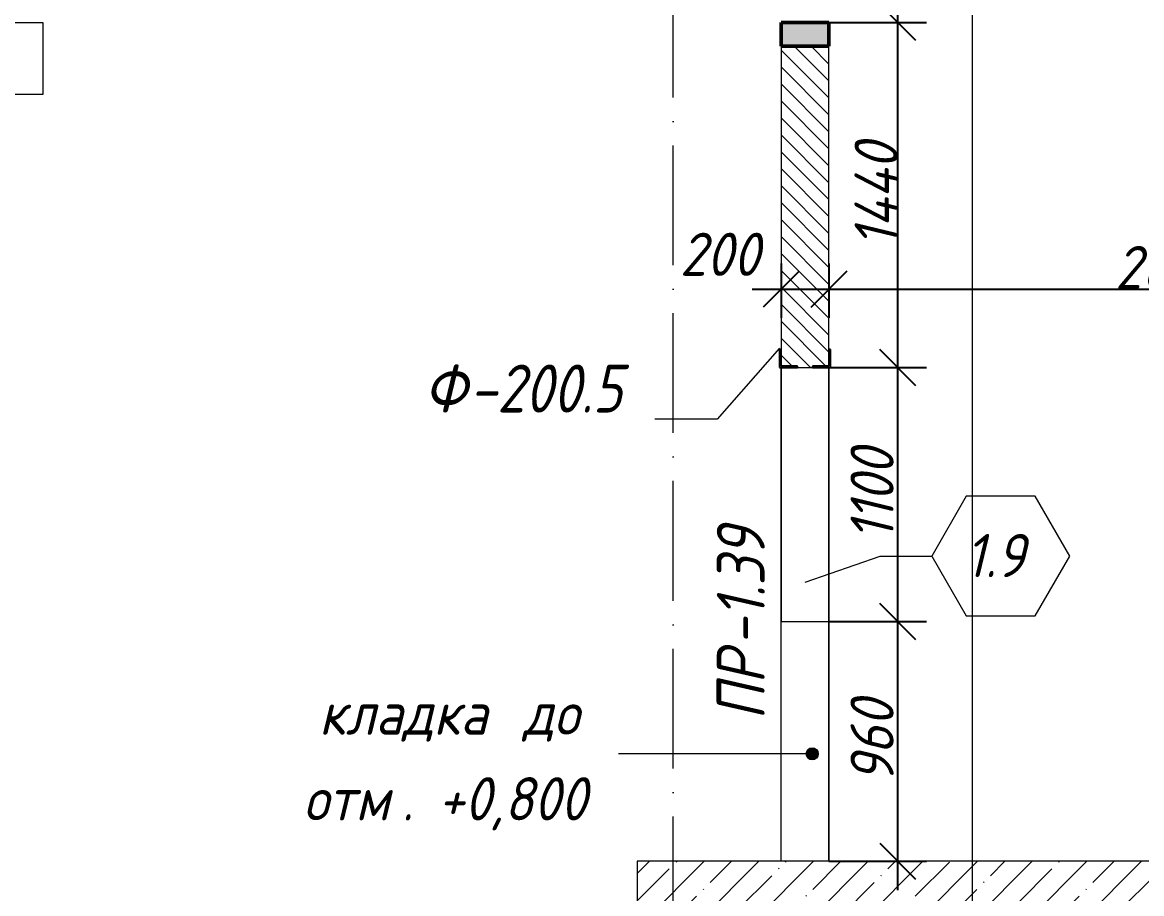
# Model space of a CAD drawing. Header units: millimetres. Extents: x -356862 to 418287, y 0 to 839748.
# Drawn here: x -80217 to -75546, y 600013 to 603647 of the extents above; entities that cross this region are included whole.
import ezdxf

# ---------------------------------------------------------------- set-up
doc = ezdxf.new("R2010")
doc.units = ezdxf.units.MM
doc.linetypes.add('50_200_ШТРИХ_1Т_ш5_п1_п1_', pattern=[700, 500, -100, 0, -100])
for name, color, linetype, lineweight in [('A-____-____-DIMS', 7, 'Continuous', 9), ('A-DOOR-____-IDEN', 7, 'Continuous', 9), ('A-DOOR-____-OTLN', 7, 'Continuous', 9), ('A-FLOR-____-OTLN', 7, 'Continuous', 9), ('A-GENM-____-IDEN', 7, 'Continuous', 9), ('A-GENM-____-MCUT', 7, 'Continuous', 25), ('A-GENM-____-OTLN-1', 7, 'Continuous', 25), ('A-WALL-____-MCUT-3', 7, 'Continuous', 9), ('G-____-____-TEXT', 7, 'Continuous', 9), ('S-COLS-____-OTLN', 7, 'Continuous', 9), ('S-GRID-____-OTLN-1', 7, '50_200_ШТРИХ_1Т_ш5_п1_п1_', 9)]:
    doc.layers.add(name, color=color, linetype=linetype, lineweight=lineweight)
for name, color, linetype, lineweight, true_color in [('A-DOOR-____-OTLN-1', 7, 'Continuous', 9, 0xffffff), ('A-WALL-____-MCUT-4', 7, 'Continuous', 13, 0x000000), ('A-WALL-____-PATT-2', 7, 'Continuous', 9, 0x787878), ('A-WALL-____-PATT-3', 9, 'Continuous', 9, 0x808080), ('G-____-____-SYMB-1', 9, 'Continuous', 9, 0x808080), ('I-WALL-____-OTLN-1', 7, 'Continuous', 9, 0x000000), ('S-COLS-____-MCUT-1', 7, 'Continuous', 50, 0x000000), ('S-COLS-____-OTLN-1', 7, 'Continuous', 9, 0x000000)]:
    doc.layers.add(name, color=color, linetype=linetype, lineweight=lineweight, true_color=true_color)
doc.styles.add('ISOCPEUR_I_10', font='isocpeui.ttf', dxfattribs={"width": 0.9, "height": 180})
doc.styles.add('ISOCPEUR_I_14', font='isocpeui.ttf', dxfattribs={"width": 0.9, "height": 180})
doc.styles.add('ISOCPEUR_I_15', font='isocpeui.ttf', dxfattribs={"width": 0.9, "height": 180})
doc.styles.add('ISOCPEUR_I_2', font='isocpeui.ttf', dxfattribs={"width": 0.85, "height": 2.3})
doc.dimstyles.new('ISO-1_8_0_9К_СРЕДНИЙ_Кладочные_5', dxfattribs={"dimscale": 304.8, "dimtxt": 179.276612, "dimasz": 0.492126, "dimexe": 0.393701, "dimexo": 0, "dimgap": 0, "dimtad": 1, "dimdec": 3, "dimrnd": 0.001, "dimdsep": 46, "dimtxsty": 'ISOCPEUR_I_10', "dimblk1": 'OBLIQUE', "dimblk2": 'OBLIQUE', "dimsah": 1, "dimcen": 0.09, "dimdle": 0.393701, "dimazin": 0, "dimtfac": 1, "dimtdec": 4, "dimtix": 1, "dimtmove": 2, "dimatfit": 3, "dimfxl": 1, "dimtvp": 1, "dimtolj": 1, "dimtzin": 0, "dimarcsym": 2})
doc.dimstyles.new('ISO-1_8_0_9К_СРЕДНИЙ_Кладочные_6', dxfattribs={"dimscale": 304.8, "dimtxt": 179.276612, "dimasz": 0.492126, "dimexe": 0.393701, "dimexo": 0, "dimgap": 0, "dimtad": 1, "dimdec": 3, "dimrnd": 0.001, "dimdsep": 46, "dimtxsty": 'ISOCPEUR_I_14', "dimblk1": 'OBLIQUE', "dimblk2": 'OBLIQUE', "dimsah": 1, "dimcen": 0.09, "dimdle": 0.393701, "dimazin": 0, "dimtfac": 1, "dimtdec": 4, "dimtix": 1, "dimtmove": 0, "dimatfit": 3, "dimfxl": 1, "dimtvp": 1, "dimtolj": 1, "dimtzin": 0, "dimarcsym": 2})
doc.dimstyles.new('ISO-1_8_0_9К_СРЕДНИЙ_Кладочные_7', dxfattribs={"dimscale": 304.8, "dimtxt": 179.276612, "dimasz": 0.492126, "dimexe": 0.393701, "dimexo": 0, "dimgap": 0, "dimtad": 1, "dimdec": 3, "dimrnd": 0.001, "dimdsep": 46, "dimtxsty": 'ISOCPEUR_I_15', "dimblk1": 'OBLIQUE', "dimblk2": 'OBLIQUE', "dimsah": 1, "dimcen": 0.09, "dimdle": 0.393701, "dimazin": 0, "dimtfac": 1, "dimtdec": 4, "dimtix": 1, "dimtmove": 0, "dimatfit": 3, "dimfxl": 1, "dimtvp": 1, "dimtolj": 1, "dimtzin": 0, "dimarcsym": 2})

# ---------------------------------------------------------------- blocks, each defined once
blk = doc.blocks.new('Фахверк_СКБ_Уголок - 200_4010-27904286-АР1_Кладочный план 1 этажа в осях 1-64_Ю-ЯЯ')
at = {"layer": 'A-GENM-____-MCUT'}
for p, q in [((200, 156), (125, 156)), ((125, 156), (125, 81)), ((131, 81), (131, 150)), ((131, 150), (200, 150)), ((200, 150), (200, 156)), ((125, 81), (131, 81)), ((131, 19), (125, 19)), ((125, 19), (125, -56)), ((131, -50), (131, 19)), ((125, -56), (200, -56)), ((200, -50), (131, -50)), ((200, -56), (200, -50))]:
    blk.add_line(p, q, dxfattribs=at)
blk = doc.blocks.new('Проем_Дверь_Прямоугольный - 2060х3100h_витражные проемы-35229971-АР1_Кладочный план 1 этажа в осях 1-64_Ю-ЯЯ')
at = {"layer": 'A-DOOR-____-OTLN-1'}
for p, q in [((1030, 100), (-1030, 100)), ((1030, -100), (-1030, -100))]:
    blk.add_line(p, q, dxfattribs=at)
blk = doc.blocks.new('BSC_Колонна _Прямоугольная1 - 200х100 _металл_-35572301-АР1_Кладочный план 1 этажа в осях 1-64_Ю-ЯЯ')
at = {"layer": 'S-COLS-____-OTLN-1'}
blk.add_hatch(color=256, dxfattribs=at).paths.add_polyline_path([(100, -50), (100, 50), (-100, 50), (-100, -50)], flags=0)
at = {"layer": 'S-COLS-____-MCUT-1'}
for p, q in [((100, 50), (-100, 50)), ((-100, 50), (-100, -50)), ((100, -50), (100, 50)), ((-100, -50), (100, -50))]:
    blk.add_line(p, q, dxfattribs=at)
blk = doc.blocks.new('_Oblique')
at = {"color": 0, "linetype": 'ByBlock', "lineweight": -2}
blk.add_line((-0.5, -0.5), (0.5, 0.5), dxfattribs=at)
blk = doc.blocks.new('*D13028')
at = {"layer": 'A-____-____-DIMS', "color": 0, "lineweight": -2, "transparency": 16777216}
for p, q in [((-76564, 600027.6), (-76564, 601267.6)), ((-76850.7, 601147.6), (-76444, 601147.6)), ((-76850.7, 600147.6), (-76444, 600147.6))]:
    blk.add_line(p, q, dxfattribs=at)
at = {"layer": 'Defpoints', "color": 0, "transparency": 16777216}
for p in [(-76850.7, 601147.6), (-76564, 601147.6), (-76850.7, 600147.6)]:
    blk.add_point(p, dxfattribs=at)
at = {"layer": 'A-____-____-DIMS', "color": 0, "lineweight": -2, "transparency": 16777216, "xscale": 150, "yscale": 150, "zscale": 150}
for p, rotation in [((-76564, 601147.6), 90), ((-76564, 600147.6), 270)]:
    blk.add_blockref('_Oblique', p, dxfattribs=dict(at, rotation=rotation))
at = {"layer": 'A-____-____-DIMS', "color": 0, "transparency": 16777216, "insert": (-76670.9, 600647.6), "char_height": 180, "width": 409.578, "attachment_point": 5, "rotation": 90, "style": 'ISOCPEUR_I_15'}
blk.add_mtext('\\A1;\u200e960', dxfattribs=at)
blk = doc.blocks.new('*D13029')
at = {"layer": 'A-____-____-DIMS', "color": 0, "lineweight": -2, "transparency": 16777216}
for p, q in [((-76564, 601027.6), (-76564, 602327.6)), ((-76844.7, 602207.6), (-76444, 602207.6)), ((-76850.7, 601147.6), (-76444, 601147.6))]:
    blk.add_line(p, q, dxfattribs=at)
at = {"layer": 'Defpoints', "color": 0, "transparency": 16777216}
for p in [(-76844.7, 602207.6), (-76564, 602207.6), (-76850.7, 601147.6)]:
    blk.add_point(p, dxfattribs=at)
at = {"layer": 'A-____-____-DIMS', "color": 0, "lineweight": -2, "transparency": 16777216, "xscale": 150, "yscale": 150, "zscale": 150}
for p, rotation in [((-76564, 602207.6), 90), ((-76564, 601147.6), 270)]:
    blk.add_blockref('_Oblique', p, dxfattribs=dict(at, rotation=rotation))
at = {"layer": 'A-____-____-DIMS', "color": 0, "transparency": 16777216, "insert": (-76670.9, 601677.6), "char_height": 180, "width": 463.361, "attachment_point": 5, "rotation": 90, "style": 'ISOCPEUR_I_15'}
blk.add_mtext('\\A1;\u200e1100', dxfattribs=at)
blk = doc.blocks.new('*D13030')
at = {"layer": 'A-____-____-DIMS', "color": 0, "lineweight": -2, "transparency": 16777216}
for p, q in [((-76564, 602087.6), (-76564, 603767.6)), ((-76850.7, 603647.6), (-76444, 603647.6)), ((-76844.7, 602207.6), (-76444, 602207.6))]:
    blk.add_line(p, q, dxfattribs=at)
at = {"layer": 'Defpoints', "color": 0, "transparency": 16777216}
for p in [(-76850.7, 603647.6), (-76564, 603647.6), (-76844.7, 602207.6)]:
    blk.add_point(p, dxfattribs=at)
at = {"layer": 'A-____-____-DIMS', "color": 0, "lineweight": -2, "transparency": 16777216, "xscale": 150, "yscale": 150, "zscale": 150}
for p, rotation in [((-76564, 603647.6), 90), ((-76564, 602207.6), 270)]:
    blk.add_blockref('_Oblique', p, dxfattribs=dict(at, rotation=rotation))
at = {"layer": 'A-____-____-DIMS', "color": 0, "transparency": 16777216, "insert": (-76654, 602927.6), "char_height": 180, "width": 537.83, "attachment_point": 5, "rotation": 90, "style": 'ISOCPEUR_I_14'}
blk.add_mtext('\\A1;1440', dxfattribs=at)
blk = doc.blocks.new('*D13031')
at = {"layer": 'A-____-____-DIMS', "color": 0, "lineweight": -2, "transparency": 16777216}
for p, q in [((-76564, 603527.6), (-76564, 610567.6)), ((-76850.7, 610447.6), (-76444, 610447.6)), ((-76850.7, 603647.6), (-76444, 603647.6))]:
    blk.add_line(p, q, dxfattribs=at)
at = {"layer": 'Defpoints', "color": 0, "transparency": 16777216}
for p in [(-76850.7, 610447.6), (-76564, 610447.6), (-76850.7, 603647.6)]:
    blk.add_point(p, dxfattribs=at)
at = {"layer": 'A-____-____-DIMS', "color": 0, "lineweight": -2, "transparency": 16777216, "xscale": 150, "yscale": 150, "zscale": 150}
for p, rotation in [((-76564, 610447.6), 90), ((-76564, 603647.6), 270)]:
    blk.add_blockref('_Oblique', p, dxfattribs=dict(at, rotation=rotation))
at = {"layer": 'A-____-____-DIMS', "color": 0, "transparency": 16777216, "insert": (-76654, 607047.6), "char_height": 180, "width": 546.104, "attachment_point": 5, "rotation": 90, "style": 'ISOCPEUR_I_14'}
blk.add_mtext('\\A1;6800', dxfattribs=at)
blk = doc.blocks.new('*D13036')
at = {"layer": 'A-____-____-DIMS', "color": 0, "lineweight": -2, "transparency": 16777216}
for p, q in [((-77050.7, 602640.8), (-77050.7, 602414.7)), ((-76850.7, 602640.8), (-76850.7, 602414.7)), ((-77170.7, 602534.7), (-76730.7, 602534.7))]:
    blk.add_line(p, q, dxfattribs=at)
at = {"layer": 'Defpoints', "color": 0, "transparency": 16777216}
for p in [(-77050.7, 602640.8), (-76850.7, 602640.8), (-76850.7, 602534.7)]:
    blk.add_point(p, dxfattribs=at)
at = {"layer": 'A-____-____-DIMS', "color": 0, "lineweight": -2, "transparency": 16777216, "xscale": 150, "yscale": 150, "zscale": 150, "rotation": 180}
blk.add_blockref('_Oblique', (-77050.7, 602534.7), dxfattribs=at)
at = {"layer": 'A-____-____-DIMS', "color": 0, "lineweight": -2, "transparency": 16777216, "xscale": 150, "yscale": 150, "zscale": 150}
blk.add_blockref('_Oblique', (-76850.7, 602534.7), dxfattribs=at)
at = {"layer": 'A-____-____-DIMS', "color": 0, "transparency": 16777216, "insert": (-77473.3, 602769.9), "char_height": 180, "width": 409.578, "attachment_point": 1, "line_spacing_factor": 1.149209, "style": 'ISOCPEUR_I_10'}
blk.add_mtext('\\A1;200', dxfattribs=at)
blk = doc.blocks.new('*D13037')
at = {"layer": 'A-____-____-DIMS', "color": 0, "lineweight": -2, "transparency": 16777216}
for p, q in [((-76850.7, 602640.8), (-76850.7, 602414.7)), ((-74000.7, 602640.8), (-74000.7, 602414.7)), ((-76970.7, 602534.7), (-73880.7, 602534.7))]:
    blk.add_line(p, q, dxfattribs=at)
at = {"layer": 'Defpoints', "color": 0, "transparency": 16777216}
for p in [(-76850.7, 602640.8), (-74000.7, 602640.8), (-74000.7, 602534.7)]:
    blk.add_point(p, dxfattribs=at)
at = {"layer": 'A-____-____-DIMS', "color": 0, "lineweight": -2, "transparency": 16777216, "xscale": 150, "yscale": 150, "zscale": 150, "rotation": 180}
blk.add_blockref('_Oblique', (-76850.7, 602534.7), dxfattribs=at)
at = {"layer": 'A-____-____-DIMS', "color": 0, "lineweight": -2, "transparency": 16777216, "xscale": 150, "yscale": 150, "zscale": 150}
blk.add_blockref('_Oblique', (-74000.7, 602534.7), dxfattribs=at)
at = {"layer": 'A-____-____-DIMS', "color": 0, "transparency": 16777216, "insert": (-75425.7, 602624.7), "char_height": 180, "width": 546.104, "attachment_point": 5, "style": 'ISOCPEUR_I_14'}
blk.add_mtext('\\A1;2850', dxfattribs=at)
blk = doc.blocks.new('Марка проема - марка проема-27336095-АР1_Кладочный план 1 этажа в осях 1-64_Ю-ЯЯ')
at = {"layer": 'A-DOOR-____-IDEN'}
for p, q in [((-1.439, 0.159), (-2.877, -2.333)), ((1.439, 0.159), (-1.439, 0.159)), ((2.877, -2.333), (1.439, 0.159)), ((-2.877, -2.333), (-1.439, -4.825)), ((1.439, -4.825), (2.877, -2.333)), ((-1.439, -4.825), (1.439, -4.825))]:
    blk.add_line(p, q, dxfattribs=at)

msp = doc.modelspace()

# ---------------------------------------------------------------- hatches: boundary and pattern name
at = {"layer": 'A-WALL-____-PATT-2'}
h = msp.add_hatch(dxfattribs=at)
h.set_pattern_fill('FP_2', color=256, style=0, pattern_type=2)
h.set_pattern_definition([(45, (-175000.74, 544716.51), (-114.04925, 114.04925), []), (45, (-174886.69, 544716.51), (-114.04925, 114.04925), [201.612, -40.322, 3.353, -36.97])])
h.paths.add_polyline_path([(-74269.8145, 599897.5526), (-74250.7357, 599897.5526), (-74250.7357, 600147.5526), (-77650.7357, 600147.5526), (-77650.7357, 599897.5526), (-76037.2788, 599897.5526)], flags=0)
at = {"layer": 'A-WALL-____-PATT-3'}
h = msp.add_hatch(dxfattribs=at)
h.set_pattern_fill('FP_6', color=256, style=0, pattern_type=2)
h.set_pattern_definition([(135, (-175000.736, 544716.51), (-35.35534, -35.35534), [])])
h.paths.add_polyline_path([(-76919.7357, 602207.5526), (-76919.7357, 602213.5526), (-76850.7357, 602213.5526), (-76850.7357, 603547.5526), (-77050.7357, 603547.5526), (-77050.7357, 602213.5526), (-76981.7357, 602213.5526), (-76981.7357, 602207.5526)], flags=0)
at = {"layer": 'G-____-____-TEXT'}
h = msp.add_hatch(color=256, dxfattribs=at)
edge = h.paths.add_edge_path(flags=0)
edge.add_arc((-76920.6201, 600595.6625), 25, 0, 360)

# ---------------------------------------------------------------- linework, layer by layer
at = {"layer": 'A-DOOR-____-IDEN'}
for p, q in [((-76950.7357, 601311.6166), (-76636.4748, 601420.9821)), ((-76636.4748, 601420.9821), (-76421.6644, 601420.9821))]:
    msp.add_line(p, q, dxfattribs=at)
at = {"layer": 'A-FLOR-____-OTLN'}
for p, q in [((-80430.7357, 603647.2051), (-80130.7357, 603647.2051)), ((-80130.7357, 603647.2051), (-80130.7357, 603347.2051)), ((-80130.7357, 603347.2051), (-80430.7357, 603347.2051)), ((-77050.7357, 602207.5526), (-77050.7357, 601147.5526)), ((-77050.7357, 601147.5526), (-76850.7357, 601147.5526)), ((-76850.7357, 601147.5526), (-76850.7357, 600147.5526))]:
    msp.add_line(p, q, dxfattribs=at)
at = {"layer": 'A-GENM-____-IDEN'}
for p, q in [((-77056.7357, 602287.5526), (-77317.2352, 601992.5112)), ((-77317.2352, 601992.5112), (-77577.7346, 601992.5112))]:
    msp.add_line(p, q, dxfattribs=at)
at = {"layer": 'A-WALL-____-MCUT-3'}
for p, q in [((-74250.7357, 600147.5526), (-77650.7357, 600147.5526)), ((-77650.7357, 600147.5526), (-77650.7357, 594697.5526))]:
    msp.add_line(p, q, dxfattribs=at)
at = {"layer": 'A-WALL-____-MCUT-4'}
for p, q in [((-77050.7357, 603547.5526), (-77050.7357, 602282.5526)), ((-76850.7357, 602282.5526), (-76850.7357, 603547.5526)), ((-76981.7357, 602207.5526), (-76919.7357, 602207.5526))]:
    msp.add_line(p, q, dxfattribs=at)
at = {"layer": 'G-____-____-SYMB-1'}
msp.add_line((-76252.5357, 632307.6488), (-76252.5357, 590122.8368), dxfattribs=at)
at = {"layer": 'G-____-____-TEXT'}
msp.add_line((-76920.6201, 600595.6625), (-77729.6361, 600595.6625), dxfattribs=at)
msp.add_circle((-76920.6201, 600595.6625), 25, dxfattribs=at)
at = {"layer": 'I-WALL-____-OTLN-1'}
for p, q in [((-76850.7357, 602207.5526), (-76850.7357, 601147.5526)), ((-77050.7357, 600147.5526), (-77050.7357, 601147.5526))]:
    msp.add_line(p, q, dxfattribs=at)
at = {"layer": 'S-GRID-____-OTLN-1'}
msp.add_line((-77500.7357, 594233.193), (-77500.7357, 635609.362), dxfattribs=at)

# ---------------------------------------------------------------- block references
at = {"layer": 'A-DOOR-____-IDEN', "xscale": 99.99999999999993, "yscale": 99.99999999999993, "zscale": 99.99999999999993}
msp.add_blockref('Марка проема - марка проема-27336095-АР1_Кладочный план 1 этажа в осях 1-64_Ю-ЯЯ', (-76133.9294, 601654.2784), dxfattribs=at)
at = {"layer": 'A-DOOR-____-OTLN', "rotation": 269.9999999999998}
msp.add_blockref('Проем_Дверь_Прямоугольный - 2060х3100h_витражные проемы-35229971-АР1_Кладочный план 1 этажа в осях 1-64_Ю-ЯЯ', (-76950.7357, 601177.5526), dxfattribs=at)
at = {"layer": 'A-GENM-____-OTLN-1', "rotation": 89.99999999999984}
msp.add_blockref('Фахверк_СКБ_Уголок - 200_4010-27904286-АР1_Кладочный план 1 этажа в осях 1-64_Ю-ЯЯ', (-76900.7357, 602082.5526), dxfattribs=at)
at = {"layer": 'S-COLS-____-OTLN'}
msp.add_blockref('BSC_Колонна _Прямоугольная1 - 200х100 _металл_-35572301-АР1_Кладочный план 1 этажа в осях 1-64_Ю-ЯЯ', (-76950.7357, 603597.5526), dxfattribs=at)

# ---------------------------------------------------------------- texts
at = {"layer": 'A-DOOR-____-IDEN', "insert": (-76281.7185, 601513.0979), "char_height": 180, "width": 310.253062, "attachment_point": 1, "style": 'ISOCPEUR_I_14'}
msp.add_mtext('1.9', dxfattribs=at)
at = {"layer": 'A-GENM-____-IDEN', "char_height": 200, "attachment_point": 1, "style": 'ISOCPEUR_I_2'}
for s, insert, width in [('\\fISOCPEUR|b0|i1|c204|p34|;\\W.9;Ф', (-78542.2913, 602219.6273), 230.886), ('-200.5', (-78351.7913, 602219.6273), 865.8225)]:
    msp.add_mtext(s, dxfattribs=dict(at, insert=insert, width=width))
at = {"layer": 'A-GENM-____-IDEN', "char_height": 200, "attachment_point": 1, "rotation": 90, "style": 'ISOCPEUR_I_2'}
for s, insert, width in [('-1.39', (-77318.7824, 601046.4084), 663.79725), ('ПР', (-77318.7824, 600736.8459), 375.18975)]:
    msp.add_mtext(s, dxfattribs=dict(at, insert=insert, width=width))
at = {"layer": 'G-____-____-TEXT', "char_height": 180, "attachment_point": 1, "style": 'ISOCPEUR_I_14'}
for s, insert, width in [('кладка', (-78978.549, 600855.35), 909.113625), ('до', (-78127.2521, 600855.35), 288.6075), ('. +0,800', (-78633.2677, 600498.1625), 981.2655), ('отм', (-79044.0334, 600498.1625), 497.847938)]:
    msp.add_mtext(s, dxfattribs=dict(at, insert=insert, width=width))

# ---------------------------------------------------------------- dimensions: what is measured, and where the dimension line sits
at = {"layer": 'A-____-____-DIMS'}
for base, p1, p2, override, picture, middle in [((-76564.0146, 610447.5526), (-76850.7357, 603647.5526), (-76850.7357, 610447.5526), {"dimpost": '<>', "dimfxl": 6800}, '*D13031', (-76654.0146, 607047.5526)), ((-76564.0146, 603647.5526), (-76844.7357, 602207.5526), (-76850.7357, 603647.5526), {"dimpost": '<>', "dimfxl": 1440.0125}, '*D13030', (-76654.0146, 602927.5526))]:
    dim = msp.add_linear_dim(base=base, p1=p1, p2=p2, angle=90, dimstyle='ISO-1_8_0_9К_СРЕДНИЙ_Кладочные_6', override=override, dxfattribs=at)
    dim.commit()
    dim.dimension.update_dxf_attribs({"geometry": picture, "text_midpoint": middle})
dim = msp.add_linear_dim(base=(-76850.7357, 602534.7477), p1=(-77050.7357, 602640.8137), p2=(-76850.7357, 602640.8137), dimstyle='ISO-1_8_0_9К_СРЕДНИЙ_Кладочные_5', override={"dimpost": '<>', "dimfxl": 200}, dxfattribs=at)
dim.commit()
dim.dimension.update_dxf_attribs({"geometry": '*D13036', "text_midpoint": (-77268.5507, 602649.9097), "dimtype": 160})
dim = msp.add_linear_dim(base=(-74000.7357, 602534.7477), p1=(-76850.7357, 602640.8137), p2=(-74000.7357, 602640.8137), dimstyle='ISO-1_8_0_9К_СРЕДНИЙ_Кладочные_6', override={"dimpost": '<>', "dimfxl": 2850}, dxfattribs=at)
dim.commit()
dim.dimension.update_dxf_attribs({"geometry": '*D13037', "text_midpoint": (-75425.7357, 602624.7477)})
for base, p1, p2, text, override, picture, middle in [((-76564.0146, 602207.5526), (-76850.7357, 601147.5526), (-76844.7357, 602207.5526), '\u200e1100', {"dimpost": '<>', "dimfxl": 1060.016981}, '*D13029', (-76670.8973, 601677.5526)), ((-76564.0146, 601147.5526), (-76850.7357, 600147.5526), (-76850.7357, 601147.5526), '\u200e960', {"dimpost": '<>', "dimfxl": 1000}, '*D13028', (-76670.8973, 600647.5526))]:
    dim = msp.add_linear_dim(base=base, p1=p1, p2=p2, angle=90, text=text, dimstyle='ISO-1_8_0_9К_СРЕДНИЙ_Кладочные_7', override=override, dxfattribs=at)
    dim.commit()
    dim.dimension.update_dxf_attribs({"geometry": picture, "text_midpoint": middle})

doc.saveas('drawing.dxf')
